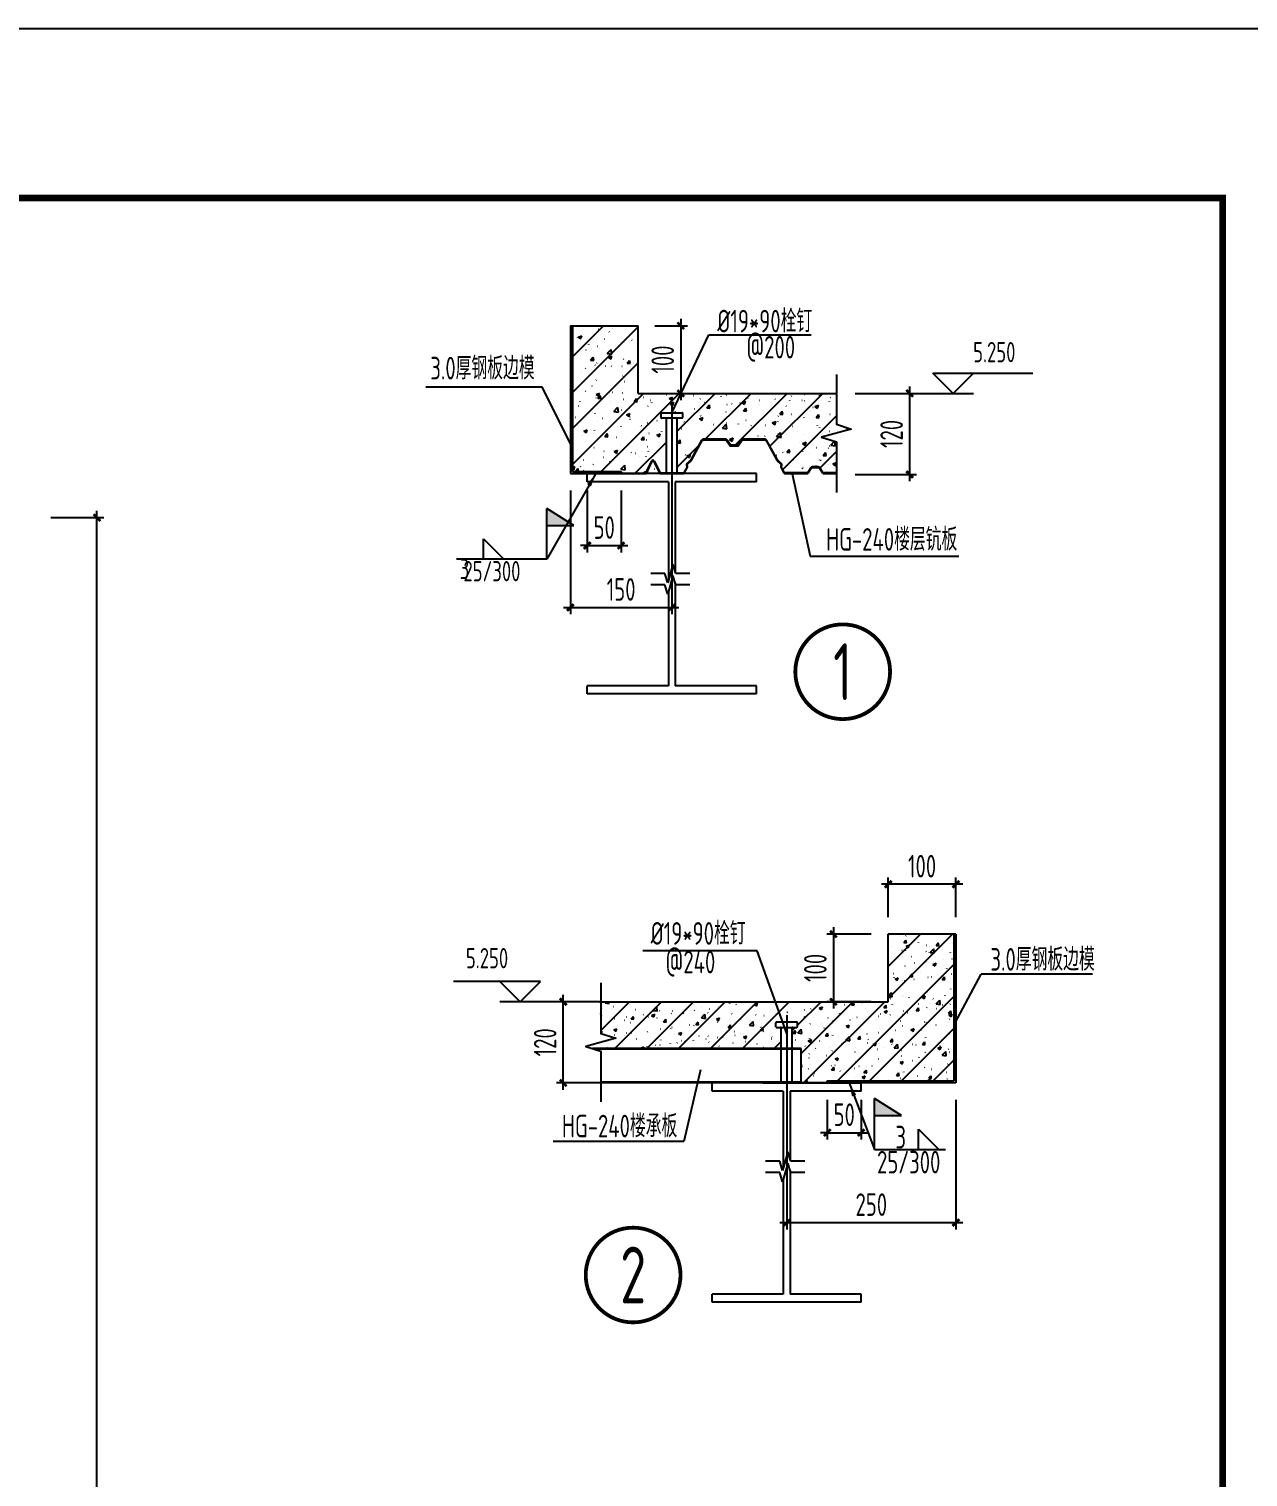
# Model space of a CAD drawing. Extents: x -32169 to 443031, y -120117 to 204739.
# Drawn here: x 346960 to 382981, y -14326 to 28483 of the extents above; entities that cross this region are included whole.
import ezdxf
from ezdxf.enums import TextEntityAlignment as Align

# ---------------------------------------------------------------- set-up
doc = ezdxf.new("R2010")
doc.units = 0
doc.header["$LTSCALE"] = 1000
doc.layers.get('0').update_dxf_attribs({"linetype": 'CONTINUOUS'})
doc.layers.get('Defpoints').update_dxf_attribs({"linetype": 'CONTINUOUS'})
for name, color, linetype in [('DIM', 3, 'CONTINUOUS'), ('DOTE', 1, 'CONTINUOUS'), ('DRW', 7, 'CONTINUOUS'), ('Jjlx', 2, 'CONTINUOUS'), ('OTHER', 7, 'CONTINUOUS'), ('PUB_TEXT', 7, 'CONTINUOUS'), ('PUB_TITLE', 3, 'CONTINUOUS'), ('TEXT', 7, 'CONTINUOUS'), ('THIN', 7, 'CONTINUOUS'), ('WELD', 7, 'CONTINUOUS'), ('主结构', 4, 'CONTINUOUS'), ('楼板轮廓线', 50, 'CONTINUOUS')]:
    doc.layers.add(name, color=color, linetype=linetype)
doc.layers.add('STXT_HF', color=7, linetype='CONTINUOUS', lineweight=0)
doc.styles.add('TSSD_Dimension', font='Tssdeng.shx', dxfattribs={"width": 0.7, "bigfont": 'hztxt.shx'})
doc.styles.add('TSSD_Label', font='tssdeng.shx', dxfattribs={"width": 0.7, "bigfont": 'hztxt.shx'})
doc.styles.add('TSSD_Num', font='Tssdeng.shx', dxfattribs={"width": 0.7, "bigfont": 'hztxt.shx'})
doc.styles.add('TSSD_Rein', font='Tssdeng.shx', dxfattribs={"width": 0.7, "bigfont": 'hztxt.shx'})
doc.dimstyles.new('TSSD_10_150', dxfattribs={"dimtxt": 450, "dimasz": 150, "dimexe": 150, "dimexo": 375, "dimgap": 150, "dimtad": 1, "dimdec": 0, "dimlfac": 0.066667, "dimzin": 0, "dimdsep": 46, "dimtxsty": 'TSSD_Dimension', "dimblk": 'ARCHTICK', "dimblk1": 'ARCHTICK', "dimblk2": 'ARCHTICK', "dimcen": 0, "dimdle": 150, "dimclrt": 7, "dimadec": 0, "dimazin": 0, "dimtfac": 1, "dimtdec": 0, "dimtix": 1, "dimtmove": 2, "dimatfit": 3, "dimfxl": 1, "dimtolj": 1, "dimtzin": 0, "dimarcsym": 0})
doc.dimstyles.new('TSSD_200_200', dxfattribs={"dimtxt": 600, "dimasz": 200, "dimexe": 200, "dimexo": 500, "dimgap": 200, "dimtad": 1, "dimdec": 0, "dimzin": 0, "dimdsep": 46, "dimtxsty": 'TSSD_Dimension', "dimblk": 'ARCHTICK', "dimblk1": 'ARCHTICK', "dimblk2": 'ARCHTICK', "dimcen": 0, "dimdle": 200, "dimclrt": 7, "dimadec": 0, "dimazin": 0, "dimtfac": 1, "dimtdec": 0, "dimtix": 1, "dimtmove": 2, "dimatfit": 3, "dimfxl": 1, "dimtolj": 1, "dimtzin": 0, "dimarcsym": 0})
doc.dimstyles.new('TSSD_LEADER_STYLE_300.0', dxfattribs={"dimtxt": 0.18, "dimasz": 300, "dimexe": 0.18, "dimexo": 0.0625, "dimgap": 0.09, "dimtad": 0, "dimtih": 1, "dimtoh": 1, "dimdec": 4, "dimzin": 0, "dimdsep": 46, "dimtxsty": 'Standard', "dimcen": 0.09, "dimadec": 0, "dimazin": 0, "dimtfac": 1, "dimtdec": 4, "dimtofl": 0, "dimtmove": 0, "dimatfit": 3, "dimfxl": 1, "dimtolj": 1, "dimtzin": 0, "dimarcsym": 0})
pattern_1 = [(45, (-5291.5, 156562.1), (-397.7476, 397.7476), []), (50, (-5291.5, 156562.1), (806.9177, -70.5962), [84.375, -928.125]), (355, (-5291.5, 156562.1), (-156.0953, 846.216), [67.5, -742.5]), (100.4514, (-5224.3, 156556.2), (650.823, 775.6195), [71.7077, -788.785]), (46.1842, (-5291.5, 156787.1), (1200.646, -186.209), [126.562, -1392.187]), (96.6356, (-5191.5, 156771.6), (1051.496, 1095.883), [107.562, -1183.177]), (351.1842, (-5291.5, 156787.1), (1051.495, 1095.883), [101.25, -1113.75]), (21, (-5179, 156730.83), (671.5204, -452.9463), [84.375, -928.125]), (326, (-5179, 156730.8), (273.7297, 815.794), [67.5, -742.5]), (71.4514, (-5123.1, 156693.1), (945.2505, 362.847), [71.7077, -788.785]), (37.5, (-5291.52, 156562.08), (13.67984, 374.5056), [5.625, -733.5, 5.625, -753.75, 5.625, -745.3125]), (7.5, (-5291.52, 156562.1), (295.9532, 443.7132), [5.625, -429.75, 5.625, -716.625, 5.625, -284.0625]), (327.5, (-5542.4, 156562.08), (600.55024, -25.3742), [5.625, -281.25, 5.625, -877.5, 5.625, -1164.375]), (317.5, (-5654.9, 156562.1), (656.0844, 112.6181), [5.625, -365.625, 5.625, -582.75, 5.625, -826.875])]

# ---------------------------------------------------------------- blocks, each defined once
blk = doc.blocks.new('_ArchTick')
at = {"color": 0, "linetype": 'ByBlock', "const_width": 0.4}
blk.add_lwpolyline([(-0.5, -0.5), (0.5, 0.5)], dxfattribs=at)
blk = doc.blocks.new('*D919')
at = {"layer": 'Defpoints', "color": 0}
for p in [(347110, 14037), (348969, 14037), (347110, -93963)]:
    blk.add_point(p, dxfattribs=at)
at = {"layer": 'DIM', "color": 0, "lineweight": -2}
for p, q in [((348969, -94163), (348969, 14237)), ((347610, 14037), (349169, 14037)), ((347610, -93963), (349169, -93963))]:
    blk.add_line(p, q, dxfattribs=at)
at = {"layer": 'DIM', "color": 0, "lineweight": -2, "xscale": 200, "yscale": 200, "zscale": 200}
for p, rotation in [((348969, 14037), 90), ((348969, -93963), 270)]:
    blk.add_blockref('_ArchTick', p, dxfattribs=dict(at, rotation=rotation))
at = {"layer": 'DIM', "color": 7, "insert": (348469, -39963), "char_height": 600, "attachment_point": 5, "rotation": 90, "style": 'TSSD_Dimension'}
blk.add_mtext('\\A1;108000', dxfattribs=at)
blk = doc.blocks.new('*D1017')
at = {"layer": 'Defpoints', "color": 0}
for p in [(410954, 159466), (413204, 159286), (413204, 156499)]:
    blk.add_point(p, dxfattribs=at)
at = {"layer": 'DIM', "color": 0, "lineweight": -2}
for p, q in [((410954, 159091), (410954, 156349)), ((413204, 158911), (413204, 156349)), ((410804, 156499), (413354, 156499))]:
    blk.add_line(p, q, dxfattribs=at)
at = {"layer": 'DIM', "color": 0, "lineweight": -2, "xscale": 150, "yscale": 150, "zscale": 150, "rotation": 180}
blk.add_blockref('_ArchTick', (410954, 156499), dxfattribs=at)
at = {"layer": 'DIM', "color": 0, "lineweight": -2, "xscale": 150, "yscale": 150, "zscale": 150}
blk.add_blockref('_ArchTick', (413204, 156499), dxfattribs=at)
at = {"layer": 'DIM', "color": 7, "insert": (412079, 156899), "char_height": 500, "attachment_point": 5, "style": 'TSSD_Dimension'}
blk.add_mtext('\\A1;150', dxfattribs=at)
blk = doc.blocks.new('*D1018')
at = {"layer": 'Defpoints', "color": 0}
for p in [(411329, 159466), (412079, 159466), (412079, 157871)]:
    blk.add_point(p, dxfattribs=at)
at = {"layer": 'DIM', "color": 0, "lineweight": -2}
for p, q in [((411329, 159091), (411329, 157721)), ((412079, 159091), (412079, 157721)), ((411329, 157871), (411179, 157871)), ((411329, 157871), (412079, 157871)), ((412079, 157871), (412229, 157871))]:
    blk.add_line(p, q, dxfattribs=at)
at = {"layer": 'DIM', "color": 0, "lineweight": -2, "xscale": 150, "yscale": 150, "zscale": 150}
blk.add_blockref('_ArchTick', (411329, 157871), dxfattribs=at)
at = {"layer": 'DIM', "color": 0, "lineweight": -2, "xscale": 150, "yscale": 150, "zscale": 150, "rotation": 180}
blk.add_blockref('_ArchTick', (412079, 157871), dxfattribs=at)
at = {"layer": 'DIM', "color": 7, "insert": (411704, 158271), "char_height": 500, "attachment_point": 5, "style": 'TSSD_Dimension'}
blk.add_mtext('\\A1;50', dxfattribs=at)
blk = doc.blocks.new('*D1019')
at = {"layer": 'Defpoints', "color": 0}
for p in [(416889, 161246), (418473, 161246), (416889, 159446)]:
    blk.add_point(p, dxfattribs=at)
at = {"layer": 'DIM', "color": 0, "lineweight": -2}
for p, q in [((417264, 161246), (418623, 161246)), ((418473, 159296), (418473, 161396)), ((417264, 159446), (418623, 159446))]:
    blk.add_line(p, q, dxfattribs=at)
at = {"layer": 'DIM', "color": 0, "lineweight": -2, "xscale": 150, "yscale": 150, "zscale": 150}
for p, rotation in [((418473, 161246), 90), ((418473, 159446), 270)]:
    blk.add_blockref('_ArchTick', p, dxfattribs=dict(at, rotation=rotation))
at = {"layer": 'DIM', "color": 7, "insert": (418073, 160346), "char_height": 500, "attachment_point": 5, "rotation": 90, "style": 'TSSD_Dimension'}
blk.add_mtext('\\A1;120', dxfattribs=at)
blk = doc.blocks.new('ts_idx1')
at = {"color": 0, "linetype": 'ByBlock', "lineweight": -2, "const_width": 0.04}
blk.add_lwpolyline([(-0.5, 0, 1), (0.5, 0, 1)], format="xyb", close=True, dxfattribs=at)
at = {"color": 0, "linetype": 'ByBlock', "lineweight": -2, "style": 'TSSD_Num', "width": 0.7}
blk.add_attdef('A', text='', height=0.6, dxfattribs=at).set_placement((0, 0), align=Align.MIDDLE_CENTER)
blk = doc.blocks.new('*D1020')
at = {"layer": 'Defpoints', "color": 0}
for p in [(412454, 162746), (412454, 161246), (413401, 161246)]:
    blk.add_point(p, dxfattribs=at)
at = {"layer": 'DIM', "color": 0, "lineweight": -2}
for p, q in [((413401, 162896), (413401, 161096)), ((412829, 162746), (413551, 162746)), ((412829, 161246), (413551, 161246))]:
    blk.add_line(p, q, dxfattribs=at)
at = {"layer": 'DIM', "color": 0, "lineweight": -2, "xscale": 150, "yscale": 150, "zscale": 150}
for p, rotation in [((413401, 162746), 90), ((413401, 161246), 270)]:
    blk.add_blockref('_ArchTick', p, dxfattribs=dict(at, rotation=rotation))
at = {"layer": 'DIM', "color": 7, "insert": (413001, 161996), "char_height": 500, "attachment_point": 5, "rotation": 90, "style": 'TSSD_Dimension'}
blk.add_mtext('\\A1;100', dxfattribs=at)
blk = doc.blocks.new('_WELD001')
at = {"linetype": 'ByBlock'}
h = blk.add_hatch(color=0, dxfattribs=at)
h.paths.add_polyline_path([(0.8, 1), (0, 1.5), (0, 1)])
edge = h.paths.add_edge_path()
edge.add_line((0, 0), (0, 1.5))
at = {"color": 0, "linetype": 'ByBlock'}
for p, q in [((0, 0), (0, 1.5)), ((0.8, 1), (0, 1.5)), ((0, 1), (0.8, 1))]:
    blk.add_line(p, q, dxfattribs=at)
blk = doc.blocks.new('_WELD004')
at = {"color": 0, "linetype": 'ByBlock'}
for p, q in [((0, 1), (1, 0)), ((0, 0), (0, 1))]:
    blk.add_line(p, q, dxfattribs=at)
blk = doc.blocks.new('*D1022')
at = {"layer": 'Defpoints', "color": 0}
for p in [(415549, 145646), (419299, 145646), (419299, 142548)]:
    blk.add_point(p, dxfattribs=at)
at = {"layer": 'DIM', "color": 0, "lineweight": -2}
for p, q in [((415549, 145271), (415549, 142398)), ((419299, 145271), (419299, 142398)), ((415399, 142548), (419449, 142548))]:
    blk.add_line(p, q, dxfattribs=at)
at = {"layer": 'DIM', "color": 0, "lineweight": -2, "xscale": 150, "yscale": 150, "zscale": 150, "rotation": 180}
blk.add_blockref('_ArchTick', (415549, 142548), dxfattribs=at)
at = {"layer": 'DIM', "color": 0, "lineweight": -2, "xscale": 150, "yscale": 150, "zscale": 150}
blk.add_blockref('_ArchTick', (419299, 142548), dxfattribs=at)
at = {"layer": 'DIM', "color": 7, "insert": (417424, 142948), "char_height": 500, "attachment_point": 5, "style": 'TSSD_Dimension'}
blk.add_mtext('\\A1;250', dxfattribs=at)
blk = doc.blocks.new('*D1023')
at = {"layer": 'Defpoints', "color": 0}
for p in [(416449, 145646), (417199, 145646), (417199, 144542)]:
    blk.add_point(p, dxfattribs=at)
at = {"layer": 'DIM', "color": 0, "lineweight": -2}
for p, q in [((416449, 145271), (416449, 144392)), ((417199, 145271), (417199, 144392)), ((416449, 144542), (416299, 144542)), ((416449, 144542), (417199, 144542)), ((417199, 144542), (417349, 144542))]:
    blk.add_line(p, q, dxfattribs=at)
at = {"layer": 'DIM', "color": 0, "lineweight": -2, "xscale": 150, "yscale": 150, "zscale": 150}
blk.add_blockref('_ArchTick', (416449, 144542), dxfattribs=at)
at = {"layer": 'DIM', "color": 0, "lineweight": -2, "xscale": 150, "yscale": 150, "zscale": 150, "rotation": 180}
blk.add_blockref('_ArchTick', (417199, 144542), dxfattribs=at)
at = {"layer": 'DIM', "color": 7, "insert": (416824, 144942), "char_height": 500, "attachment_point": 5, "style": 'TSSD_Dimension'}
blk.add_mtext('\\A1;50', dxfattribs=at)
blk = doc.blocks.new('*D1024')
at = {"layer": 'Defpoints', "color": 0}
for p in [(410597, 147446), (411805, 147446), (411805, 145646)]:
    blk.add_point(p, dxfattribs=at)
at = {"layer": 'DIM', "color": 0, "lineweight": -2}
for p, q in [((411430, 147446), (410447, 147446)), ((410597, 145496), (410597, 147596)), ((411430, 145646), (410447, 145646))]:
    blk.add_line(p, q, dxfattribs=at)
at = {"layer": 'DIM', "color": 0, "lineweight": -2, "xscale": 150, "yscale": 150, "zscale": 150}
for p, rotation in [((410597, 147446), 90), ((410597, 145646), 270)]:
    blk.add_blockref('_ArchTick', p, dxfattribs=dict(at, rotation=rotation))
at = {"layer": 'DIM', "color": 7, "insert": (410197, 146546), "char_height": 500, "attachment_point": 5, "rotation": 90, "style": 'TSSD_Dimension'}
blk.add_mtext('\\A1;120', dxfattribs=at)
blk = doc.blocks.new('*D1025')
at = {"layer": 'Defpoints', "color": 0}
for p in [(417799, 150051), (417799, 148946), (419299, 148946)]:
    blk.add_point(p, dxfattribs=at)
at = {"layer": 'DIM', "color": 0, "lineweight": -2}
for p, q in [((419449, 150051), (417649, 150051)), ((417799, 149321), (417799, 150201)), ((419299, 149321), (419299, 150201))]:
    blk.add_line(p, q, dxfattribs=at)
at = {"layer": 'DIM', "color": 0, "lineweight": -2, "xscale": 150, "yscale": 150, "zscale": 150, "rotation": 180}
blk.add_blockref('_ArchTick', (417799, 150051), dxfattribs=at)
at = {"layer": 'DIM', "color": 0, "lineweight": -2, "xscale": 150, "yscale": 150, "zscale": 150}
blk.add_blockref('_ArchTick', (419299, 150051), dxfattribs=at)
at = {"layer": 'DIM', "color": 7, "insert": (418549, 150451), "char_height": 500, "attachment_point": 5, "style": 'TSSD_Dimension'}
blk.add_mtext('\\A1;100', dxfattribs=at)
blk = doc.blocks.new('*D1026')
at = {"layer": 'Defpoints', "color": 0}
for p in [(417799, 148946), (416585, 147446), (417799, 147446)]:
    blk.add_point(p, dxfattribs=at)
at = {"layer": 'DIM', "color": 0, "lineweight": -2}
for p, q in [((416585, 149096), (416585, 147296)), ((417424, 148946), (416435, 148946)), ((417424, 147446), (416435, 147446))]:
    blk.add_line(p, q, dxfattribs=at)
at = {"layer": 'DIM', "color": 0, "lineweight": -2, "xscale": 150, "yscale": 150, "zscale": 150}
for p, rotation in [((416585, 148946), 90), ((416585, 147446), 270)]:
    blk.add_blockref('_ArchTick', p, dxfattribs=dict(at, rotation=rotation))
at = {"layer": 'DIM', "color": 7, "insert": (416185, 148196), "char_height": 500, "attachment_point": 5, "rotation": 90, "style": 'TSSD_Dimension'}
blk.add_mtext('\\A1;100', dxfattribs=at)
blk = doc.blocks.new('A$C29D408DF')
at = {"layer": 'PUB_TEXT'}
h = blk.add_hatch(dxfattribs=at)
h.set_pattern_fill('钢筋混凝土', color=256, scale=112.5, style=0, pattern_type=2)
h.set_pattern_definition(pattern_1)
edge = h.paths.add_edge_path()
edge.add_line((10395.8, 15366.3), (11475.8, 15366.3))
edge.add_line((11475.8, 15366.3), (11475.8, 15321.3))
edge.add_line((11475.8, 15321.3), (10725.8, 15321.3))
edge.add_line((10725.8, 15321.3), (10725.8, 15141.3))
edge.add_line((10725.8, 15141.3), (12525.7, 15141.3))
edge.add_line((12525.7, 15141.3), (12525.7, 12955.4))
edge.add_line((12525.7, 12955.4), (12600.7, 13230.5))
edge.add_line((12600.7, 13230.5), (12600.7, 15336.3))
edge.add_line((12600.7, 15336.3), (12357.9, 15336.3))
edge.add_arc((12357.9, 15366.3), 30, 206.56505, 270, ccw=False)
edge.add_line((12331.1, 15352.9), (12207, 15601.2))
edge.add_arc((12180.1, 15587.8), 30, 26.56505, 153.43495)
edge.add_arc((12180.1, 15587.8), 30, 26.56505, 153.43495, ccw=False)
edge.add_line((12207, 15601.2), (12331.1, 15352.9))
edge.add_arc((12357.9, 15366.3), 30, 206.56505, 270.00004)
edge.add_line((12357.9, 15336.3), (12357.9, 15336.3))
edge.add_line((12357.9, 15336.3), (12480.7, 15336.3))
edge.add_line((12480.7, 15336.3), (12480.7, 16536.3))
edge.add_arc((12465.7, 16536.3), 15, 0, 90)
edge.add_line((12465.7, 16551.3), (12375.7, 16551.3))
edge.add_arc((12375.7, 16566.3), 15, 180, 270, ccw=False)
edge.add_line((12360.7, 16566.3), (12360.7, 16656.3))
edge.add_arc((12375.7, 16656.3), 15, 90, 180, ccw=False)
edge.add_line((12375.7, 16671.3), (12600.7, 16671.3))
edge.add_line((12600.7, 16671.3), (12804.6, 17101.1))
edge.add_line((12804.6, 17101.1), (11850.8, 17101.1))
edge.add_line((11850.8, 17101.1), (11850.8, 18601.1))
edge.add_line((11850.8, 18601.1), (10395.8, 18601.1))
edge.add_line((10395.8, 18601.1), (10395.8, 15366.3))
h.paths.add_polyline_path([(12600.7, 15321.3), (12357.9, 15321.3), (10725.8, 15321.3), (10725.8, 15141.3), (12525.7, 15141.3), (12525.7, 12955.4), (12600.7, 13230.5)], flags=17)
h = blk.add_hatch(dxfattribs=at)
h.set_pattern_fill('钢筋混凝土', color=256, scale=112.5, style=0, pattern_type=2)
h.set_pattern_definition(pattern_1)
h.paths.add_polyline_path([(14660.6, 16086.3, -0.2737208), (14700.1, 16063), (14940.2, 15625.5, 0.0799693), (14946.1, 15618), (15023.9, 15545.5, -0.3474067), (15032.8, 15489.6), (15030.7, 15484.8, 0.2315801), (15032, 15458.4), (15090.5, 15351.9, 0.2728508), (15116.7, 15336.3), (15586.1, 15336.3, 0.2538568), (15611.3, 15350), (15676.8, 15450.8, -0.2538568), (15714.6, 15471.3), (15845.7, 15471.3, -0.2538568), (15883.4, 15450.8), (15949, 15350, 0.2538568), (15974.2, 15336.3), (16245.9, 15336.3), (16245.9, 16026.3), (15915.9, 16131.3), (16575.9, 16311.3), (16245.9, 16416.3), (16245.9, 17101.1), (12804.6, 17101.1), (12600.7, 16671.3), (12600.7, 16551.3), (12825.7, 16551.3, 0.4142134), (12840.7, 16566.3, -0.4142134), (12825.7, 16551.3), (12735.7, 16551.3, 0.4142136), (12720.7, 16536.3), (12720.7, 15336.3), (12843.5, 15336.3, 0.2737147), (12869.8, 15351.9), (12928.3, 15458.4, 0.2315801), (12929.5, 15484.8), (12925.4, 15494.5, -0.317428), (12936, 15545.3), (13014.2, 15618, 0.0799693), (13020, 15625.5), (13260.2, 16063, -0.2737208), (13299.6, 16086.3), (13786.1, 16086.3, -0.2538568), (13823.8, 16065.8), (13889.4, 15965, 0.2538568), (13914.6, 15951.3), (14045.7, 15951.3, 0.2538568), (14070.9, 15965), (14136.4, 16065.8, -0.2538568), (14174.2, 16086.3)])
at = {"color": 2}
for p, q in [((10350.8, 18601.1), (10395.8, 18601.1)), ((10350.8, 18601.1), (10350.8, 15321.3)), ((10395.8, 18601.1), (10395.8, 15366.3)), ((10350.8, 15321.3), (11475.8, 15321.3)), ((10395.8, 15366.3), (11475.8, 15366.3)), ((11475.8, 15366.3), (11475.8, 15321.3))]:
    blk.add_line(p, q, dxfattribs=at)
for p, q in [((7144.7, 17247.3), (9724.1, 17247.3)), ((10350.8, 15979.3), (9724.1, 17247.3)), ((12480.7, 16671.3), (12720.7, 16671.3)), ((14475.7, 15321.3), (10725.8, 15321.3)), ((10725.8, 15141.3), (10725.8, 15321.3)), ((12525.7, 15141.3), (10725.8, 15141.3)), ((12525.7, 15141.3), (12525.7, 12955.4)), ((12675.7, 15141.3), (12675.7, 13149.8)), ((14475.7, 15141.3), (12675.7, 15141.3)), ((14475.7, 15141.3), (14475.7, 15321.3)), ((15263.8, 15316.1), (15668.2, 13490.6)), ((12675.7, 12898.3), (12675.7, 10618.4)), ((12525.7, 12703.8), (12525.7, 10618.4)), ((12525.7, 10618.4), (10725.8, 10618.4)), ((10725.8, 10438.4), (10725.8, 10618.4)), ((14475.7, 10618.4), (12675.7, 10618.4)), ((14475.7, 10438.4), (14475.7, 10618.4)), ((14475.7, 10438.4), (10725.8, 10438.4))]:
    blk.add_line(p, q)
at = {"color": 8, "ltscale": 1000}
for p, q in [((12029.2, 15352.9), (12153.3, 15601.2)), ((12042.6, 15346.2), (12166.7, 15594.5)), ((12193.5, 15594.5), (12317.7, 15346.2)), ((12207, 15601.2), (12331.1, 15352.9)), ((11955.1, 15336.3), (11955.1, 15321.3)), ((11955.1, 15336.3), (12002.3, 15336.3)), ((11955.1, 15321.3), (12002.3, 15321.3)), ((12357.9, 15336.3), (12843.5, 15336.3)), ((12357.9, 15321.3), (12843.5, 15321.3))]:
    blk.add_line(p, q, dxfattribs=at)
for points in [[(16245.9, 15336.3), (15974.2, 15336.3, -0.2538568), (15949, 15350), (15883.4, 15450.8, 0.2538568), (15845.7, 15471.3), (15714.6, 15471.3, 0.2538568), (15676.8, 15450.8), (15611.3, 15350, -0.2538568), (15586.1, 15336.3), (15116.7, 15336.3, -0.2728508), (15090.5, 15351.9), (15032, 15458.4, -0.2315801), (15030.7, 15484.8), (15032.8, 15489.6, 0.3448213), (15024.3, 15545.3), (14946.1, 15618, -0.0799693), (14940.2, 15625.5), (14700.1, 16063, 0.2737208), (14660.6, 16086.3), (14174.2, 16086.3, 0.2538568), (14136.4, 16065.8), (14070.9, 15965, -0.2538568), (14045.7, 15951.3), (13914.6, 15951.3, -0.2538568), (13889.4, 15965), (13823.8, 16065.8, 0.2538568), (13786.1, 16086.3), (13299.6, 16086.3, 0.2737208), (13260.2, 16063), (13020, 15625.5, -0.0799693), (13014.2, 15618), (12936, 15545.3, 0.317428), (12925.4, 15494.5), (12929.5, 15484.8, -0.2315801), (12928.3, 15458.4), (12869.8, 15351.9)], [(12882.9, 15344.6), (12941.5, 15451.2, 0.2315801), (12943.3, 15490.7), (12939.1, 15500.4, -0.317428), (12946.2, 15534.3), (13024.4, 15607, 0.0799693), (13033.2, 15618.3), (13273.4, 16055.7, -0.2737208), (13299.6, 16071.3), (13786.1, 16071.3, -0.2538568), (13811.3, 16057.7), (13876.8, 15956.8, 0.2538568), (13914.6, 15936.3), (14045.7, 15936.3, 0.2538568), (14083.4, 15956.8), (14149, 16057.7, -0.2538568), (14174.2, 16071.3), (14660.6, 16071.3, -0.2737208), (14686.9, 16055.7), (14927.1, 15618.3, 0.0799693), (14935.9, 15607), (15014, 15534.3, -0.317428), (15021.1, 15500.4), (15017, 15490.7, 0.2315801), (15018.8, 15451.2), (15077.3, 15344.6, 0.267518), (15115.7, 15321.3), (15586.1, 15321.3, 0.2538568), (15623.8, 15341.8), (15689.4, 15442.7, -0.2538568), (15714.6, 15456.3), (15845.7, 15456.3, -0.2538568), (15870.9, 15442.7), (15936.4, 15341.8, 0.2538568), (15974.2, 15321.3), (16245.9, 15321.3)]]:
    blk.add_lwpolyline(points, format="xyb", dxfattribs=at)
for centre, radius, start, end in [((12180.1, 15587.8), 30, 26.56505, 153.43495), ((12180.1, 15587.8), 15, 26.56505, 153.43495), ((12002.3, 15366.3), 30, 270, 333.43495), ((12002.3, 15366.3), 45, 270, 333.43495), ((12357.9, 15366.3), 45, 206.56505, 270), ((12357.9, 15366.3), 30, 206.56505, 270), ((12843.5, 15366.3), 30, 270, 331.23235), ((12843.5, 15366.3), 45, 270, 331.23235)]:
    blk.add_arc(centre, radius, start, end, dxfattribs=at)
at = {"layer": 'DOTE', "color": 251, "ltscale": 0.5}
blk.add_line((12600.7, 16825.2), (12600.7, 13076.5), dxfattribs=at)
at = {"layer": 'DRW'}
for p, q in [((12600.7, 16671.3), (13419, 18396.3)), ((13419, 18396.3), (15685.3, 18396.3)), ((12360.7, 16566.3), (12360.7, 16656.3)), ((12375.7, 16671.3), (12825.7, 16671.3)), ((12825.7, 16551.3), (12375.7, 16551.3)), ((12480.7, 15336.3), (12480.7, 16536.3)), ((12720.7, 15336.3), (12720.7, 16536.3)), ((12840.7, 16566.3), (12840.7, 16656.3)), ((15668.2, 13490.6), (18959.1, 13490.6))]:
    blk.add_line(p, q, dxfattribs=at)
for centre, start, end in [((12375.7, 16656.3), 90, 180), ((12375.7, 16566.3), 180, 270), ((12465.7, 16536.3), 0, 90), ((12735.7, 16536.3), 90, 180), ((12825.7, 16656.3), 0, 90), ((12825.7, 16566.3), 270, 0)]:
    blk.add_arc(centre, 15, start, end, dxfattribs=at)
at = {"layer": 'OTHER'}
for p, q in [((12623.5, 13313.9), (12511, 12901.4)), ((12689.1, 13107.6), (12623.5, 13313.9)), ((12445.3, 13107.6), (12132.9, 13107.6)), ((12445.3, 12856.1), (12132.9, 12856.1)), ((12511, 12901.4), (12445.3, 13107.6)), ((12511, 12649.9), (12445.3, 12856.1)), ((12623.5, 13062.4), (12511, 12649.9)), ((12689.1, 12856.1), (12623.5, 13062.4)), ((13001.6, 13107.6), (12689.1, 13107.6)), ((13001.6, 12856.1), (12689.1, 12856.1))]:
    blk.add_line(p, q, dxfattribs=at)
at = {"layer": 'TEXT'}
for p, q in [((10350.8, 18601.1), (11850.8, 18601.1)), ((11850.8, 17101.1), (11850.8, 18601.1)), ((11850.8, 17101.1), (16245.9, 17101.1))]:
    blk.add_line(p, q, dxfattribs=at)
at = {"layer": 'THIN'}
for p, q in [((18383.7, 17551.1), (19283.7, 17551.1)), ((18833.7, 17101.1), (18383.7, 17551.1)), ((18833.7, 17101.1), (19283.7, 17551.1)), ((19283.7, 17551.1), (20596.7, 17551.1)), ((18019.4, 17101.1), (19283.7, 17101.1)), ((18833.7, 17101.1), (18833.7, 17101.1))]:
    blk.add_line(p, q, dxfattribs=at)
blk.add_lwpolyline([(16245.9, 17521.1), (16245.9, 16416.3), (16575.9, 16311.3), (15915.9, 16131.3), (16245.9, 16026.3), (16245.9, 14901.3)], dxfattribs=at)
at = {"layer": 'WELD'}
blk.add_line((9829.9, 13422.6), (7824, 13422.6), dxfattribs=at)
at = {"layer": '主结构'}
blk.add_line((11475.8, 15321.3), (11955.1, 15321.3), dxfattribs=at)
at = {"layer": '楼板轮廓线'}
blk.add_line((10395.8, 18601.1), (10395.8, 18601.1), dxfattribs=at)
at = {"layer": 'THIN'}
ref = blk.add_blockref('ts_idx1', (16385.8, 10929.2), dxfattribs=dict(at, xscale=2100, yscale=2100, zscale=2100))
ref.add_attrib('1', '1', dxfattribs={"height": 1260, "style": 'TSSD_Num', "width": 0.7}).set_placement((16385.8, 10929.2), align=Align.MIDDLE_CENTER)
at = {"layer": 'WELD'}
for name, p, xscale, yscale, zscale in [('_WELD001', (9829.9, 13422.6), 750, 750, 750), ('_WELD004', (8424, 13422.6), 450, 450, 450)]:
    blk.add_blockref(name, p, dxfattribs=dict(at, xscale=xscale, yscale=yscale, zscale=zscale))
at = {"layer": 'PUB_TEXT', "style": 'TSSD_Rein', "width": 0.7}
for s, p in [('%%c19*90栓钉', (13607.2, 18454.2)), ('@200', (14249.7, 17874.5)), ('3.0厚钢板边模', (7246.7, 17410.4)), ('HG-240楼层钪板', (16018.4, 13614.2))]:
    blk.add_text(s, height=500, dxfattribs=at).set_placement(p)
at = {"layer": 'TEXT', "style": 'TSSD_Label', "width": 0.7}
for s, p in [('3', (7899, 12983.8)), ('25/300', (7981, 12933.5))]:
    blk.add_text(s, height=450, dxfattribs=at).set_placement(p)
at = {"layer": 'THIN', "style": 'TSSD_Label', "width": 0.7}
blk.add_text('5.250', height=450, dxfattribs=at).set_placement((20213.8, 17656.1), align=Align.BOTTOM_RIGHT)
at = {"layer": 'DIM'}
for base, p1, p2, picture, middle in [((12797.6, 17101.1), (11850.8, 18601.1), (11850.8, 17101.1), '*D1020', (12397.6, 17851.1)), ((17869.4, 17101.1), (16286.3, 15301.1), (16286.3, 17101.1), '*D1019', (17469.4, 16201.1))]:
    dim = blk.add_linear_dim(base=base, p1=p1, p2=p2, angle=90, dimstyle='TSSD_10_150', override={"dimtxt": 500}, dxfattribs=at)
    dim.commit()
    dim.dimension.update_dxf_attribs({"geometry": picture, "text_midpoint": middle, "insert": (-400603.2, -144144.9)})
for base, p1, p2, picture, middle in [((12600.7, 12353.6), (10350.8, 15321.3), (12600.7, 15141.3), '*D1017', (11475.7, 12753.6)), ((11475.8, 13726), (10725.8, 15321.3), (11475.8, 15321.3), '*D1018', (11100.8, 14126))]:
    dim = blk.add_linear_dim(base=base, p1=p1, p2=p2, dimstyle='TSSD_10_150', override={"dimtxt": 500}, dxfattribs=at)
    dim.commit()
    dim.dimension.update_dxf_attribs({"geometry": picture, "text_midpoint": middle, "insert": (-400603.2, -144144.9)})
at = {"layer": 'STXT_HF'}
blk.add_leader([(10913.3, 15321.3), (9829.9, 13422.6)], dimstyle='TSSD_LEADER_STYLE_300.0', dxfattribs=at)
blk = doc.blocks.new('A$C4BBC23EA')
at = {"layer": 'PUB_TEXT'}
h = blk.add_hatch(dxfattribs=at)
h.set_pattern_fill('钢筋混凝土', color=256, scale=100, style=0, pattern_type=2)
h.set_pattern_definition([(45, (31148.17, 429870.4), (-353.5534, 353.5534), []), (50, (31148.2, 429870.4), (717.2602, -62.7521), [75, -825]), (355, (31148.2, 429870.4), (-138.7513, 752.1921), [60, -660]), (100.4514, (31207.94, 429865.15), (578.5094, 689.4395), [63.7402, -701.1421]), (46.1842, (31148.2, 430070.4), (1067.241, -165.519), [112.5, -1237.5]), (96.6356, (31237.1, 430056.6), (934.6627, 974.1179), [95.6103, -1051.713]), (351.1842, (31148.2, 430070.4), (934.662, 974.1186), [90, -990]), (21, (31248.2, 430020.4), (596.90705, -402.6189), [75, -825]), (326, (31248.2, 430020.4), (243.3153, 725.15), [60, -660]), (71.4514, (31297.9, 429986.8), (840.2226, 322.5305), [63.7402, -701.1421]), (37.5, (31148.17, 429870.38), (12.15986, 332.89385), [5, -652, 5, -670, 5, -662.5]), (7.5, (31148.17, 429870.4), (263.06954, 394.4117), [5, -382, 5, -637, 5, -252.5]), (327.5, (30925.17, 429870.38), (533.82244, -22.55487), [5, -250, 5, -780, 5, -1035]), (317.5, (30825.17, 429870.4), (583.18617, 100.105), [5, -325, 5, -518, 5, -735])])
edge = h.paths.add_edge_path()
edge.add_line((16509.4, 5886.7), (12643, 5886.7))
edge.add_line((12643, 5886.7), (12643, 5181.7))
edge.add_line((12643, 5181.7), (12973, 5076.7))
edge.add_line((12973, 5076.7), (12313, 4896.7))
edge.add_line((12313, 4896.7), (12455.8, 4851.3))
edge.add_line((12455.8, 4851.3), (16641.9, 4851.3))
edge.add_line((16641.9, 4851.3), (16641.9, 5301.7))
edge.add_arc((16626.9, 5301.7), 15, 0.00156, 90)
edge.add_line((16626.9, 5316.7), (16536.9, 5316.7))
edge.add_arc((16536.9, 5331.7), 15, 180.00156, 270, ccw=False)
edge.add_line((16521.9, 5331.7), (16521.9, 5421.7))
edge.add_arc((16536.9, 5421.7), 15, 90, 180.00156, ccw=False)
edge.add_line((16536.9, 5436.7), (16670.2, 5436.7))
edge.add_line((16670.2, 5436.7), (16509.4, 5886.7))
edge = h.paths.add_edge_path()
edge.add_line((20466.9, 7386.7), (19011.9, 7386.7))
edge.add_line((19011.9, 7386.7), (19011.9, 5886.7))
edge.add_line((19011.9, 5886.7), (16509.4, 5886.7))
edge.add_line((16509.4, 5886.7), (16670.2, 5436.7))
edge.add_line((16670.2, 5436.7), (16986.9, 5436.7))
edge.add_arc((16986.9, 5421.7), 15, 0, 90, ccw=False)
edge.add_line((17001.9, 5421.7), (17001.9, 5331.7))
edge.add_arc((16986.9, 5331.7), 15, -90, 0, ccw=False)
edge.add_line((16986.9, 5316.7), (16896.9, 5316.7))
edge.add_arc((16896.9, 5301.7), 15, 90, 180)
edge.add_line((16881.9, 5301.7), (16881.9, 4851.3))
edge.add_line((16881.9, 4851.3), (17081.2, 4851.3))
edge.add_line((17081.2, 4851.3), (17081.2, 4086.7))
edge.add_line((17081.2, 4086.7), (17661.9, 4086.7))
edge.add_line((17661.9, 4086.7), (17661.9, 4131.7))
edge.add_line((17661.9, 4131.7), (20466.9, 4131.7))
edge.add_line((20466.9, 4131.7), (20466.9, 7386.7))
at = {"color": 2}
for p, q in [((20466.9, 7386.7), (20511.9, 7386.7)), ((20466.9, 7386.7), (20466.9, 4131.7)), ((20511.9, 7386.7), (20511.9, 4086.7)), ((16235.7, 4086.7), (18411.9, 4086.7))]:
    blk.add_line(p, q, dxfattribs=at)
for p, q in [((20493, 5422.3), (21067.8, 6496.4)), ((23540.5, 6496.4), (21067.8, 6496.4)), ((12613.4, 5886.7), (19011.9, 5886.7)), ((14854.1, 4375.6), (14484.2, 2791.1)), ((18411.9, 4086.7), (15112, 4086.7)), ((15112, 3906.7), (15112, 4086.7)), ((16686.9, 3906.7), (15112, 3906.7)), ((16686.9, 3906.7), (16686.9, 2201.8)), ((16836.9, 3906.7), (16836.9, 2396.3)), ((18411.9, 3906.7), (16836.9, 3906.7)), ((18411.9, 3906.7), (18411.9, 4086.7)), ((16686.9, 1950.3), (16686.9, -597.2)), ((16836.9, 2144.7), (16836.9, -597.2)), ((16686.9, -597.2), (15112, -597.2)), ((15112, -777.2), (15112, -597.2)), ((18411.9, -597.2), (16836.9, -597.2)), ((18411.9, -777.2), (18411.9, -597.2)), ((18411.9, -777.2), (15112, -777.2))]:
    blk.add_line(p, q)
at = {"layer": 'DOTE', "color": 251, "ltscale": 0.5}
blk.add_line((16761.9, 5590.6), (16761.9, 2323), dxfattribs=at)
at = {"layer": 'DRW'}
for p, q in [((16104.8, 7018.8), (13573.1, 7018.8)), ((16761.9, 5180), (16104.8, 7018.8)), ((16521.9, 5331.7), (16521.9, 5421.7)), ((16986.9, 5436.7), (16536.9, 5436.7)), ((16536.9, 5316.7), (16986.9, 5316.7)), ((16641.9, 4086.7), (16641.9, 5301.7)), ((16881.9, 4086.7), (16881.9, 5301.7)), ((17001.9, 5331.7), (17001.9, 5421.7)), ((14484.2, 2791.1), (11586.4, 2791.1))]:
    blk.add_line(p, q, dxfattribs=at)
for centre, start, end in [((16536.9, 5421.7), 90, 180), ((16536.9, 5331.7), 180, 270), ((16626.9, 5301.7), 0, 90), ((16896.9, 5301.7), 90, 180), ((16986.9, 5421.7), 0, 90), ((16986.9, 5331.7), 270, 0)]:
    blk.add_arc(centre, 15, start, end, dxfattribs=at)
at = {"layer": 'Jjlx'}
for p, q in [((17081.2, 4851.3), (12455.8, 4851.3)), ((17081.2, 4836.7), (12501.5, 4836.7)), ((17081.2, 4086.7), (17081.2, 4851.3)), ((17081.2, 4101.3), (12643, 4101.3)), ((17081.2, 4086.7), (12643, 4086.7))]:
    blk.add_line(p, q, dxfattribs=at)
at = {"layer": 'OTHER'}
for p, q in [((16606.6, 2354.1), (16294.1, 2354.1)), ((16672.2, 2147.9), (16606.6, 2354.1)), ((16784.7, 2560.4), (16672.2, 2147.9)), ((16784.7, 2308.9), (16672.2, 1896.4)), ((16850.3, 2354.1), (16784.7, 2560.4)), ((16850.3, 2102.6), (16784.7, 2308.9)), ((17162.8, 2354.1), (16850.3, 2354.1)), ((16606.6, 2102.6), (16294.1, 2102.6)), ((16672.2, 1896.4), (16606.6, 2102.6)), ((17162.8, 2102.6), (16850.3, 2102.6))]:
    blk.add_line(p, q, dxfattribs=at)
at = {"layer": 'PUB_TEXT'}
blk.add_line((17661.9, 4131.7), (20466.9, 4131.7), dxfattribs=at)
at = {"layer": 'TEXT'}
for p in [(20511.9, 7386.7), (19011.9, 5886.7)]:
    blk.add_line(p, (19011.9, 7386.7), dxfattribs=at)
at = {"layer": 'THIN'}
for p, q in [((10405.4, 6336.7), (9377.8, 6336.7)), ((10855.4, 5886.7), (10405.4, 6336.7)), ((11305.4, 6336.7), (10405.4, 6336.7)), ((10855.4, 5886.7), (11305.4, 6336.7)), ((11669.7, 5886.7), (10405.4, 5886.7)), ((10855.4, 5886.7), (10855.4, 5886.7))]:
    blk.add_line(p, q, dxfattribs=at)
blk.add_lwpolyline([(12643, 6306.7), (12643, 5181.7), (12973, 5076.7), (12313, 4896.7), (12643, 4791.7), (12643, 3666.7)], dxfattribs=at)
at = {"layer": 'WELD'}
blk.add_line((18704.2, 2614.2), (20281.6, 2614.2), dxfattribs=at)
at = {"layer": '楼板轮廓线'}
for p, q in [((17661.9, 4086.7), (17661.9, 4131.7)), ((20511.9, 4086.7), (17661.9, 4086.7))]:
    blk.add_line(p, q, dxfattribs=at)
at = {"layer": 'THIN'}
ref = blk.add_blockref('ts_idx1', (13358.5, -172.4), dxfattribs=dict(at, xscale=2100, yscale=2100, zscale=2100))
ref.add_attrib('1', '2', dxfattribs={"height": 1260, "style": 'TSSD_Num', "width": 0.7}).set_placement((13358.5, -172.4), align=Align.MIDDLE_CENTER)
at = {"layer": 'WELD'}
for name, p, xscale, yscale, zscale in [('_WELD001', (18704.2, 2614.2), 750, 750, 750), ('_WELD004', (19681.6, 2614.2), 450, 450, 450)]:
    blk.add_blockref(name, p, dxfattribs=dict(at, xscale=xscale, yscale=yscale, zscale=zscale))
at = {"layer": 'PUB_TEXT', "style": 'TSSD_Rein', "width": 0.7}
for s, p in [('%%c19*90栓钉', (13747.9, 7152.7)), ('@240', (14075.4, 6516.3)), ('3.0厚钢板边模', (21276.3, 6576.4)), ('HG-240楼承板', (11780.5, 2881.1)), ('3', (19171, 2635.9)), ('25/300', (18764, 2080))]:
    blk.add_text(s, height=500, dxfattribs=at).set_placement(p)
at = {"layer": 'THIN', "style": 'TSSD_Label', "width": 0.7}
blk.add_text('5.250', height=450, dxfattribs=at).set_placement((10589.9, 6492.9), align=Align.BOTTOM_RIGHT)
at = {"layer": 'DIM'}
for base, p1, p2, angle, picture, middle in [((19011.9, 8491.8), (20511.9, 7386.7), (19011.9, 7386.7), 180, '*D1025', (19761.9, 8891.8)), ((17798.4, 5886.7), (19011.9, 7386.7), (19011.9, 5886.7), 90, '*D1026', (17398.4, 6636.7)), ((11810.4, 5886.7), (13018, 4086.7), (13018, 5886.7), 90, '*D1024', (11410.4, 4986.7))]:
    dim = blk.add_linear_dim(base=base, p1=p1, p2=p2, angle=angle, dimstyle='TSSD_10_150', override={"dimtxt": 500}, dxfattribs=at)
    dim.commit()
    dim.dimension.update_dxf_attribs({"geometry": picture, "text_midpoint": middle, "insert": (-398787.1, -141559.1)})
for base, p1, p2, picture, middle in [((20511.9, 988.7), (16761.9, 4086.7), (20511.9, 4086.7), '*D1022', (18636.9, 1388.7)), ((18411.9, 2983), (17661.9, 4086.7), (18411.9, 4086.7), '*D1023', (18036.9, 3383))]:
    dim = blk.add_linear_dim(base=base, p1=p1, p2=p2, dimstyle='TSSD_10_150', override={"dimtxt": 500}, dxfattribs=at)
    dim.commit()
    dim.dimension.update_dxf_attribs({"geometry": picture, "text_midpoint": middle, "insert": (-398787.1, -141559.1)})
at = {"layer": 'WELD'}
blk.add_leader([(18148.9, 4086.7), (18704.2, 2614.2)], dimstyle='TSSD_LEADER_STYLE_300.0', dxfattribs=at)
blk = doc.blocks.new('A$C3F4B014C')
at = {"layer": 'TEXT'}
for name, p in [('A$C29D408DF', (-13429.6, 42824.2)), ('A$C4BBC23EA', (-15046.8, 40550))]:
    blk.add_blockref(name, p, dxfattribs=at)

msp = doc.modelspace()

# ---------------------------------------------------------------- linework, layer by layer
at = {"layer": 'PUB_TITLE'}
msp.add_lwpolyline([(300230.54765, -120116.90179), (384230.54765, -120116.90179), (384230.54765, 28483.09821), (300230.54765, 28483.09821)], close=True, dxfattribs=at)
at = {"layer": 'PUB_TITLE', "const_width": 200}
msp.add_lwpolyline([(302230.54765, -118116.90179), (382230.54765, -118116.90179), (382230.54765, 23483.09821), (302230.54765, 23483.09821)], close=True, dxfattribs=at)

# ---------------------------------------------------------------- block references
at = {"layer": 'TEXT', "xscale": 1.333333333333333, "yscale": 1.333333333333333, "zscale": 1.333333333333333}
msp.add_blockref('A$C3F4B014C', (367062.60704, -62190.41774), dxfattribs=at)

# ---------------------------------------------------------------- dimensions: what is measured, and where the dimension line sits
at = {"layer": 'DIM'}
dim = msp.add_linear_dim(base=(348969.3088, 14037.3647), p1=(347110.45573, -93962.6353), p2=(347110.45573, 14037.3647), angle=90, dimstyle='TSSD_200_200', dxfattribs=at)
dim.commit()
dim.dimension.update_dxf_attribs({"geometry": '*D919', "text_midpoint": (348469.3088, -39962.6353)})

doc.saveas('drawing.dxf')
